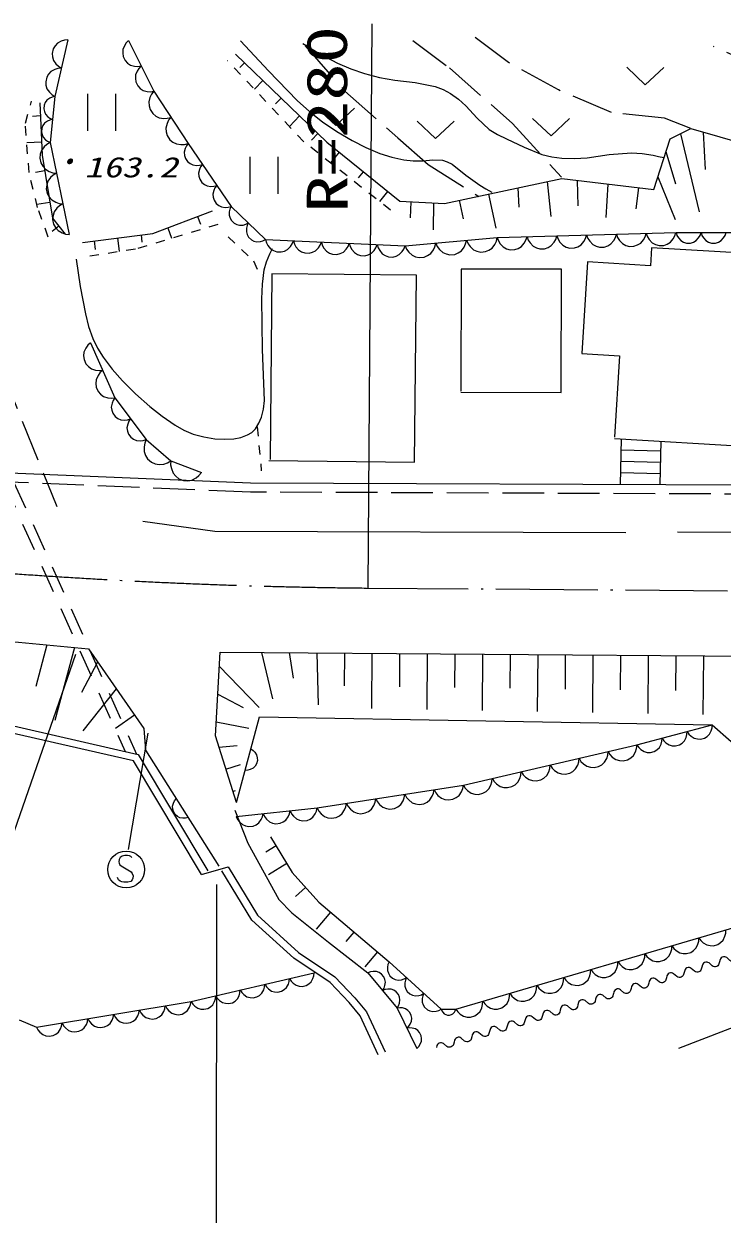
# Model space of a CAD drawing. Units: millimetres, scale not verified. Extents: x 40000 to 680000, y 20000 to 380000.
# Drawn here: x 112976 to 150700, y 245991 to 310316 of the extents above; entities that cross this region are included whole.
import ezdxf
from ezdxf.enums import TextEntityAlignment as Align

# ---------------------------------------------------------------- set-up
doc = ezdxf.new("R2010")
doc.units = ezdxf.units.MM
doc.header["$LTSCALE"] = 1000
for name, pattern in [('USER1', [3, 2.25, -0.75]), ('USER2', [1, 0.5, -0.5]), ('USER3', [7.000001, 5.508197, -0.688525, 0.114754, -0.688525]), ('USER4', [2.5, 1.5, -1])]:
    doc.linetypes.add(name, pattern=pattern)
for name, color, linetype, lineweight in [('S-BGD', 1, 'Continuous', 13), ('S-BGD-HTXT', 6, 'Continuous', 13), ('S-BMK', 3, 'USER3', 13)]:
    doc.layers.add(name, color=color, linetype=linetype, lineweight=lineweight)
doc.styles.add('ＭＳ ゴシック', font='')
doc.styles.get('ＭＳ ゴシック').set_extended_font_data('MS Gothic')

# ---------------------------------------------------------------- blocks, each defined once
blk = doc.blocks.new('BUHIN16')
at = {"layer": 'S-BGD'}
blk.add_lwpolyline([(-486, 113), (-403, 196), (-354, 231), (-295, 253), (-228, 256), (-167, 241), (-115, 211), (-69, 167), (-38, 111), (38, -111), (72, -163), (106, -204), (165, -238), (233, -254), (298, -251), (355, -226), (403, -196), (486, -113)], dxfattribs=at)
blk = doc.blocks.new('BUHIN68')
at = {"layer": 'S-BGD'}
blk.add_lwpolyline([(-87, -812), (106, -771), (275, -690), (470, -551), (587, -383), (668, -199), (695, 53), (655, 250), (577, 439), (415, 616), (267, 727), (87, 812)], dxfattribs=at)
blk = doc.blocks.new('BUHIN69')
at = {"layer": 'S-BGD'}
blk.add_lwpolyline([(87, -697), (241, -625), (366, -524), (503, -369), (567, -205), (599, -35), (572, 181), (499, 338), (397, 481), (226, 598), (80, 661), (-87, 697)], dxfattribs=at)
blk = doc.blocks.new('BUHIN72')
at = {"layer": 'S-BGD'}
blk.add_lwpolyline([(-537, -575), (-364, -655), (-188, -691), (43, -697), (230, -635), (400, -540), (566, -362), (649, -186), (698, 4), (677, 235), (626, 405), (537, 575)], dxfattribs=at)
blk = doc.blocks.new('BUHIN73')
at = {"layer": 'S-BGD'}
blk.add_lwpolyline([(-366, -507), (-222, -553), (-79, -563), (104, -545), (245, -477), (369, -386), (482, -229), (530, -82), (550, 73), (510, 252), (453, 382), (366, 507)], dxfattribs=at)
blk = doc.blocks.new('BUHIN74')
at = {"layer": 'S-BGD'}
blk.add_lwpolyline([(-266, -804), (-61, -805), (127, -760), (356, -662), (511, -517), (634, -348), (716, -99), (719, 110), (681, 319), (556, 534), (430, 678), (266, 804)], dxfattribs=at)
blk = doc.blocks.new('BUHIN75')
at = {"layer": 'S-BGD'}
blk.add_lwpolyline([(-47, -763), (132, -717), (286, -634), (463, -496), (565, -334), (634, -158), (648, 79), (602, 262), (521, 435), (362, 594), (219, 691), (47, 763)], dxfattribs=at)
blk = doc.blocks.new('BUHIN76')
at = {"layer": 'S-BGD'}
blk.add_lwpolyline([(50, -843), (240, -769), (399, -658), (574, -482), (665, -291), (716, -89), (701, 173), (626, 367), (513, 547), (318, 700), (148, 787), (-50, 843)], dxfattribs=at)
blk = doc.blocks.new('BUHIN77')
at = {"layer": 'S-BGD'}
blk.add_lwpolyline([(51, -684), (204, -621), (331, -529), (472, -385), (543, -228), (582, -64), (567, 149), (504, 305), (410, 450), (250, 572), (111, 641), (-51, 684)], dxfattribs=at)
blk = doc.blocks.new('BUHIN78')
at = {"layer": 'S-BGD'}
blk.add_lwpolyline([(180, -619), (309, -531), (408, -422), (509, -262), (544, -104), (548, 55), (492, 247), (404, 379), (290, 494), (118, 575), (-23, 611), (-180, 619)], dxfattribs=at)
blk = doc.blocks.new('BUHIN79')
at = {"layer": 'S-BGD'}
blk.add_lwpolyline([(636, -407), (682, -230), (685, -57), (650, 162), (559, 328), (440, 471), (243, 597), (63, 645), (-125, 658), (-339, 598), (-491, 521), (-636, 407)], dxfattribs=at)
blk = doc.blocks.new('BUHIN80')
at = {"layer": 'S-BGD'}
blk.add_lwpolyline([(755, -350), (779, -150), (757, 39), (686, 274), (562, 441), (411, 580), (177, 689), (-27, 714), (-235, 701), (-459, 603), (-614, 496), (-755, 350)], dxfattribs=at)
blk = doc.blocks.new('BUHIN81')
at = {"layer": 'S-BGD'}
blk.add_lwpolyline([(708, -383), (743, -191), (733, -7), (679, 223), (569, 393), (431, 536), (212, 654), (16, 691), (-185, 690), (-408, 609), (-564, 515), (-708, 383)], dxfattribs=at)
blk = doc.blocks.new('BUHIN82')
at = {"layer": 'S-BGD'}
blk.add_lwpolyline([(585, -339), (619, -179), (615, -24), (575, 170), (487, 315), (375, 439), (194, 544), (31, 579), (-138, 584), (-327, 521), (-460, 446), (-585, 339)], dxfattribs=at)
blk = doc.blocks.new('BUHIN230')
at = {"layer": 'S-BGD'}
blk.add_lwpolyline([(670, -298), (688, -122), (666, 45), (601, 250), (489, 396), (354, 517), (147, 609), (-33, 629), (-216, 614), (-413, 525), (-548, 428), (-670, 298)], dxfattribs=at)
blk = doc.blocks.new('BUHIN231')
at = {"layer": 'S-BGD'}
blk.add_lwpolyline([(745, -288), (756, -95), (722, 85), (640, 305), (511, 458), (357, 581), (126, 671), (-71, 682), (-269, 656), (-478, 548), (-620, 436), (-745, 288)], dxfattribs=at)
blk = doc.blocks.new('BUHIN232')
at = {"layer": 'S-BGD'}
blk.add_lwpolyline([(767, -234), (764, -40), (717, 138), (619, 352), (478, 496), (316, 608), (78, 681), (-120, 678), (-317, 638), (-518, 515), (-652, 392), (-767, 234)], dxfattribs=at)
blk = doc.blocks.new('BUHIN233')
at = {"layer": 'S-BGD'}
blk.add_lwpolyline([(677, -182), (668, -12), (622, 141), (530, 326), (403, 447), (258, 541), (48, 597), (-125, 589), (-296, 548), (-468, 434), (-581, 323), (-677, 182)], dxfattribs=at)
blk = doc.blocks.new('BUHIN234')
at = {"layer": 'S-BGD'}
blk.add_lwpolyline([(194, -604), (318, -514), (412, -404), (507, -243), (537, -87), (537, 69), (477, 256), (386, 383), (271, 493), (101, 568), (-39, 600), (-194, 604)], dxfattribs=at)
blk = doc.blocks.new('BUHIN236')
at = {"layer": 'S-BGD'}
blk.add_lwpolyline([(739, -179), (725, 4), (671, 170), (566, 367), (425, 495), (265, 593), (36, 648), (-151, 635), (-335, 586), (-519, 458), (-639, 335), (-739, 179)], dxfattribs=at)
blk = doc.blocks.new('BUHIN237')
at = {"layer": 'S-BGD'}
blk.add_lwpolyline([(661, -248), (669, -77), (638, 82), (563, 275), (448, 409), (311, 517), (106, 594), (-68, 603), (-244, 578), (-427, 481), (-551, 380), (-661, 248)], dxfattribs=at)
blk = doc.blocks.new('BUHIN238')
at = {"layer": 'S-BGD'}
blk.add_lwpolyline([(653, -198), (649, -33), (610, 118), (526, 300), (406, 422), (267, 518), (65, 579), (-103, 577), (-271, 542), (-441, 437), (-555, 332), (-653, 198)], dxfattribs=at)
blk = doc.blocks.new('BUHIN239')
at = {"layer": 'S-BGD'}
blk.add_lwpolyline([(-104, 609), (-237, 540), (-343, 446), (-457, 304), (-507, 158), (-528, 7), (-496, -182), (-425, -317), (-329, -439), (-175, -535), (-44, -585), (104, -609)], dxfattribs=at)
blk = doc.blocks.new('BUHIN240')
at = {"layer": 'S-BGD'}
blk.add_lwpolyline([(42, 605), (-100, 569), (-223, 505), (-365, 396), (-446, 268), (-501, 129), (-514, -59), (-479, -204), (-416, -342), (-291, -469), (-178, -547), (-42, -605)], dxfattribs=at)
blk = doc.blocks.new('BUHIN258')
at = {"layer": 'S-BGD'}
blk.add_lwpolyline([(-592, -403), (-574, -482), (-527, -550), (-446, -620), (-312, -698), (-182, -733), (-49, -723), (62, -660), (124, -563), (158, -496), (173, -389), (140, -307), (-173, 239), (-180, 347), (-152, 475), (-83, 574), (-5, 639), (100, 682), (257, 643), (456, 527), (535, 464), (595, 378), (626, 273), (629, 138)], dxfattribs=at)
blk.add_circle((0, 0), 995, dxfattribs=at)
blk = doc.blocks.new('BUHIN260')
at = {"layer": 'S-BGD'}
for p, q in [((-160, 1249), (-1163, -482)), ((165, -1251), (1168, 479))]:
    blk.add_line(p, q, dxfattribs=at)
blk = doc.blocks.new('BUHIN262')
at = {"layer": 'S-BGD'}
blk.add_lwpolyline([(627, -912), (236, 407), (-1103, 91)], dxfattribs=at)

msp = doc.modelspace()

# ---------------------------------------------------------------- linework, layer by layer
at = {"layer": 'S-BGD'}
for p, q in [((115361, 309455), (114651, 306390)), ((118634, 309408), (119997, 306671)), ((124403, 308679), (129351, 303913)), ((124897, 308202), (124654, 307949)), ((125887, 307249), (125434, 306778)), ((114651, 306390), (114398, 303904)), ((119997, 306671), (121857, 303849)), ((126877, 306296), (126577, 305984)), ((113842, 306042), (113970, 303218)), ((113874, 305336), (113446, 305316)), ((127867, 305343), (127319, 304775)), ((128857, 304390), (128514, 304034)), ((147884, 304100), (149011, 304652)), ((148447, 304376), (149449, 300156)), ((149011, 304652), (155581, 302772)), ((149668, 304464), (149773, 302440)), ((113938, 303924), (113140, 303888)), ((114398, 303904), (115425, 298929)), ((121857, 303849), (124172, 300447)), ((129351, 303913), (133280, 300728)), ((147002, 301354), (147884, 304100)), ((113970, 303218), (114520, 299817)), ((130006, 303383), (129539, 302807)), ((147663, 303414), (148172, 301666)), ((114108, 302368), (113605, 302287)), ((131316, 302321), (131044, 301985)), ((135704, 300610), (142041, 301954)), ((141249, 301786), (141445, 299895)), ((142041, 301954), (147002, 301354)), ((142868, 301854), (142908, 300487)), ((147222, 302041), (148169, 299747)), ((132626, 301259), (132186, 300717)), ((138081, 301114), (138472, 299268)), ((139665, 301450), (139709, 300401)), ((144521, 301654), (144416, 299845)), ((146175, 301454), (146038, 300322)), ((114383, 300667), (113682, 300554)), ((124172, 300447), (126034, 298662)), ((133280, 300728), (135704, 300610)), ((133886, 300699), (133845, 299839)), ((135098, 300640), (135091, 299175)), ((136496, 300778), (136709, 299776)), ((114520, 299817), (115208, 298948)), ((119942, 298985), (123168, 300202)), ((122361, 299898), (122515, 299490)), ((114864, 299383), (114500, 299094)), ((120749, 299289), (120962, 298724)), ((116140, 298502), (119942, 298985)), ((116774, 298583), (116833, 298118)), ((118041, 298744), (118135, 298006)), ((119309, 298904), (119358, 298515)), ((126034, 298662), (133576, 298317)), ((133576, 298317), (138550, 298765)), ((138550, 298765), (148206, 299038)), ((148206, 299038), (154964, 299027)), ((146882, 298215), (146824, 297245)), ((160220, 297411), (146882, 298215)), ((143417, 297451), (143119, 292502)), ((146824, 297245), (143417, 297451)), ((126378, 296806), (126275, 286779)), ((134190, 296726), (126378, 296806)), ((134086, 286629), (134190, 296726)), ((136595, 297064), (136583, 290470)), ((142020, 297054), (136595, 297064)), ((142009, 290392), (142020, 297054)), ((116576, 293083), (117897, 290097)), ((143119, 292502), (145154, 292380)), ((145154, 292380), (144890, 287984)), ((136583, 290402), (142009, 290392)), ((117897, 290097), (119592, 287857)), ((119592, 287857), (120916, 286694)), ((144889, 287915), (158812, 287076)), ((145246, 287893), (145191, 285428)), ((147389, 287764), (147337, 285419)), ((147377, 287226), (145232, 287273)), ((120916, 286694), (122573, 286069)), ((126206, 286711), (134086, 286629)), ((147363, 286611), (145219, 286658)), ((111794, 286063), (125220, 285509)), ((147350, 285995), (145205, 286043)), ((125220, 285509), (198080, 285214)), ((119407, 283441), (123299, 282902)), ((123299, 282902), (145494, 282830)), ((148279, 282859), (192270, 282756)), ((91051, 278966), (116466, 276537)), ((114224, 276751), (113629, 274503)), ((115719, 276609), (114658, 272675)), ((116466, 276537), (119457, 272239)), ((123323, 271837), (123580, 276363)), ((123580, 276363), (183245, 275916)), ((125817, 276346), (126411, 273846)), ((127309, 276335), (127524, 274956)), ((128801, 276324), (128871, 273524)), ((130292, 276313), (130279, 274533)), ((131784, 276302), (131762, 273319)), ((133275, 276290), (133262, 274491)), ((134767, 276279), (134745, 273265)), ((136259, 276268), (136245, 274450)), ((137750, 276257), (137727, 273210)), ((139242, 276246), (139228, 274408)), ((140734, 276235), (140710, 273155)), ((142225, 276223), (142211, 274366)), ((143717, 276212), (143693, 273100)), ((145208, 276201), (145194, 274324)), ((146700, 276190), (146676, 273046)), ((148192, 276179), (148177, 274282)), ((149683, 276168), (149659, 272991)), ((116965, 275821), (116090, 274181)), ((123537, 275609), (125695, 273371)), ((104572, 274163), (119148, 270837)), ((117962, 274388), (116166, 272117)), ((123451, 274100), (124822, 273372)), ((118893, 270485), (104496, 273770)), ((118959, 272955), (117936, 272243)), ((124457, 268235), (125713, 272871)), ((125713, 272871), (150163, 272439)), ((119457, 272239), (119553, 271070)), ((123366, 272591), (125138, 272260)), ((146099, 271352), (150163, 272439)), ((150163, 272439), (151190, 271542)), ((119668, 271977), (118622, 265706)), ((124457, 268235), (123323, 271837)), ((119148, 270837), (122920, 264544)), ((119553, 271070), (123513, 264795)), ((123512, 271236), (124501, 271309)), ((136721, 269181), (146099, 271352)), ((122577, 264338), (118893, 270485)), ((123890, 270036), (124681, 270285)), ((124268, 268835), (124415, 268881)), ((128829, 267945), (136721, 269181)), ((136310, 257073), (175702, 268645)), ((124377, 267830), (125086, 266048)), ((124453, 267483), (128829, 267945)), ((126308, 266378), (127480, 264451)), ((125086, 266048), (126743, 262998)), ((126601, 265896), (126049, 265560)), ((125292, 261888), (123666, 264553)), ((124007, 264762), (125603, 262145)), ((127187, 264933), (126197, 264330)), ((127480, 264451), (128904, 262845)), ((128192, 263648), (127648, 263166)), ((126743, 262998), (127454, 262284)), ((128904, 262845), (132712, 259630)), ((127570, 259819), (125292, 261888)), ((125603, 262145), (127817, 260135)), ((127454, 262284), (129430, 260698)), ((129538, 262309), (128765, 261393)), ((148352, 254966), (166166, 261851)), ((130808, 261237), (130373, 260722)), ((129430, 260698), (131564, 259033)), ((127817, 260135), (129784, 258819)), ((132077, 260166), (131401, 259365)), ((129524, 258512), (127570, 259819)), ((132712, 259630), (135528, 257075)), ((122015, 257488), (128657, 259039)), ((129784, 258819), (130853, 257690)), ((131564, 259033), (133143, 257130)), ((130555, 257423), (129524, 258512)), ((113653, 256097), (122015, 257488)), ((131151, 256716), (130555, 257423)), ((130853, 257690), (131492, 256932)), ((132126, 254595), (131151, 256716)), ((131492, 256932), (132489, 254762)), ((133143, 257130), (134208, 254952)), ((135528, 257075), (136310, 257073))]:
    msp.add_line(p, q, dxfattribs=at)
at = {"layer": 'S-BGD', "linetype": 'USER1'}
for p, q in [((133987, 309410), (135964, 307932)), ((139159, 308222), (137014, 309826)), ((153015, 307861), (150238, 309087)), ((141852, 306743), (139159, 308222)), ((135964, 307932), (139370, 304936)), ((130318, 306678), (133177, 304146)), ((144714, 305516), (141852, 306743)), ((139370, 304936), (142019, 302025)), ((147578, 305217), (144714, 305516)), ((149011, 304652), (147578, 305217)), ((133177, 304146), (134818, 302712)), ((134818, 302712), (137552, 300980)), ((111770, 291621), (114751, 284224)), ((125218, 285009), (111341, 285581)), ((198078, 284714), (125218, 285009)), ((107217, 258882), (113653, 256097))]:
    msp.add_line(p, q, dxfattribs=at)
at = {"layer": 'S-BGD', "linetype": 'USER2'}
for p, q in [((128107, 303938), (123980, 308324)), ((113062, 304954), (113397, 306131)), ((113257, 302286), (113062, 304954)), ((132791, 300240), (128107, 303938)), ((113721, 300396), (113257, 302286)), ((114296, 298794), (113721, 300396)), ((123455, 299468), (119007, 298142)), ((124015, 298807), (125381, 297511)), ((119007, 298142), (116050, 297680)), ((125381, 297511), (125749, 296660)), ((125587, 288530), (125805, 286164))]:
    msp.add_line(p, q, dxfattribs=at)
at = {"layer": 'S-BGD', "linetype": 'USER4'}
for p, q in [((111887, 285559), (118449, 270996)), ((112446, 285536), (119061, 270857))]:
    msp.add_line(p, q, dxfattribs=at)
at = {"layer": 'S-BGD'}
for points in [[(124688, 309403), (126188, 307773), (127738, 306178), (128405, 305573), (129109, 305016), (129887, 304493), (130709, 304014), (131450, 303630), (132213, 303302), (132850, 303101), (133501, 302958), (134009, 302905), (134539, 302911), (135074, 302958), (135586, 302942), (135850, 302865), (136106, 302727), (136849, 302134), (137612, 301602), (137931, 301405), (138251, 301213)], [(128056, 309244), (128970, 308689), (129922, 308181), (130639, 307874), (131378, 307624), (132189, 307422), (133012, 307279), (134115, 307136), (135202, 306934), (135628, 306772), (136033, 306552), (136460, 306246), (136858, 305884), (137468, 305224), (138115, 304611), (138565, 304328), (139052, 304093), (139999, 303645), (140965, 303255), (141493, 303127), (142045, 303056), (142716, 303038), (143401, 303081), (144600, 303245), (145796, 303349), (146386, 303310), (146974, 303210), (147259, 303150), (147543, 303085)], [(115808, 297601), (116024, 296123), (116301, 294639), (116470, 293968), (116698, 293310), (116950, 292794), (117256, 292304), (117754, 291649), (118304, 291025), (119015, 290314), (119775, 289639), (120442, 289108), (121151, 288620), (121620, 288358), (122122, 288147), (122696, 287994), (123300, 287896), (123808, 287865), (124328, 287895), (124706, 287969), (125064, 288100), (125290, 288240), (125486, 288436), (125675, 288734), (125811, 289060), (125920, 289495), (125972, 289952), (125873, 292718), (125835, 295450), (125864, 296243), (125953, 297030), (126078, 297458), (126265, 297878), (126337, 298022), (126416, 298174)], [(119592, 287857), (119508, 287661), (119474, 287462), (119475, 287203), (119551, 286996), (119663, 286809), (119868, 286629), (120068, 286542), (120283, 286494), (120540, 286526), (120730, 286588), (120916, 286694)], [(120916, 286694), (120907, 286480), (120945, 286281), (121038, 286038), (121183, 285870), (121354, 285734), (121611, 285638), (121829, 285626), (122048, 285657), (122279, 285778), (122435, 285904), (122573, 286069)], [(125242, 271132), (125362, 271050), (125456, 270950), (125554, 270805), (125589, 270659), (125593, 270512), (125544, 270332), (125467, 270207), (125363, 270099), (125205, 270020), (125073, 269981), (124928, 269974)], [(121853, 267425), (121711, 267392), (121573, 267390), (121401, 267416), (121269, 267490), (121159, 267586), (121059, 267744), (121020, 267885), (121010, 268035), (121059, 268205), (121120, 268328), (121212, 268440)], [(135528, 257075), (135558, 256985), (135604, 256908), (135680, 256822), (135766, 256775), (135858, 256746), (135979, 256746), (136071, 256775), (136157, 256822), (136233, 256907), (136278, 256983), (136310, 257073)]]:
    msp.add_lwpolyline(points, dxfattribs=at)
at = {"layer": 'S-BGD-HTXT'}
for p, q in [((131580, 279827), (131802, 310316)), ((115763, 276244), (103544, 241019)), ((122577, 264338), (124007, 264762)), ((123392, 263799), (123338, 232235))]:
    msp.add_line(p, q, dxfattribs=at)
at = {"layer": 'S-BGD-HTXT', "linetype": 'USER1'}
msp.add_line((128174, 309125), (130318, 306678), dxfattribs=at)
at = {"layer": 'S-BMK'}
msp.add_line((131480, 279827), (168193, 279553), dxfattribs=at)
msp.add_arc((134431, 585958), 306145, 257.93457, 269.44774, dxfattribs=at)

# ---------------------------------------------------------------- block references
at = {"rotation": 210}
for name, p in [('BUHIN72', (115183, 308689)), ('BUHIN75', (118975, 308724)), ('BUHIN262', (146544, 307488)), ('BUHIN72', (114828, 307156)), ('BUHIN75', (119657, 307355)), ('BUHIN260', (117181, 305536)), ('BUHIN73', (114588, 305768)), ('BUHIN76', (120462, 305965)), ('BUHIN262', (129830, 305283)), ('BUHIN262', (135219, 304581)), ('BUHIN262', (141457, 304724)), ('BUHIN73', (114461, 304525)), ('BUHIN76', (121392, 304555)), ('BUHIN74', (114569, 303074)), ('BUHIN77', (122243, 303282)), ('BUHIN260', (125954, 302132)), ('BUHIN77', (123015, 302148)), ('BUHIN74', (114912, 301416)), ('BUHIN77', (123786, 301014)), ('BUHIN74', (115254, 299758)), ('BUHIN78', (124638, 300001)), ('BUHIN78', (125569, 299108)), ('BUHIN79', (126788, 298627)), ('BUHIN79', (128297, 298559)), ('BUHIN79', (129805, 298490)), ('BUHIN80', (136063, 298541)), ('BUHIN80', (137721, 298690)), ('BUHIN81', (139354, 298788)), ('BUHIN81', (140964, 298833)), ('BUHIN81', (142573, 298879)), ('BUHIN81', (144183, 298924)), ('BUHIN81', (145792, 298970)), ('BUHIN81', (147401, 299015)), ('BUHIN82', (148882, 299037)), ('BUHIN82', (150234, 299035)), ('BUHIN79', (131313, 298421)), ('BUHIN79', (132822, 298352)), ('BUHIN80', (134405, 298392)), ('BUHIN68', (116906, 292337)), ('BUHIN68', (117567, 290844)), ('BUHIN69', (118321, 289537)), ('BUHIN69', (119168, 288417)), ('BUHIN233', (149486, 272258)), ('BUHIN233', (148131, 271896)), ('BUHIN232', (145318, 271171)), ('BUHIN233', (146776, 271533)), ('BUHIN232', (142192, 270448)), ('BUHIN232', (143755, 270809)), ('BUHIN232', (139066, 269724)), ('BUHIN232', (140629, 270086)), ('BUHIN231', (135932, 269057)), ('BUHIN232', (137503, 269362)), ('BUHIN231', (131197, 268315)), ('BUHIN231', (132775, 268563)), ('BUHIN231', (134353, 268810)), ('BUHIN230', (126641, 267714)), ('BUHIN230', (128100, 267868)), ('BUHIN231', (129618, 268068)), ('BUHIN230', (125183, 267560)), ('BUHIN258', (118505, 264613)), ('BUHIN236', (148711, 260716)), ('BUHIN236', (150170, 261145)), ('BUHIN236', (147252, 260288)), ('BUHIN236', (144334, 259430)), ('BUHIN236', (145793, 259859)), ('BUHIN16', (150077, 259489)), ('BUHIN16', (151033, 259779)), ('BUHIN238', (127993, 258884)), ('BUHIN239', (131958, 258557)), ('BUHIN234', (133181, 259204)), ('BUHIN236', (142875, 259002)), ('BUHIN16', (148165, 258908)), ('BUHIN16', (149121, 259198)), ('BUHIN238', (125336, 258264)), ('BUHIN238', (126665, 258574)), ('BUHIN234', (134120, 258352)), ('BUHIN236', (139957, 258145)), ('BUHIN236', (141416, 258573)), ('BUHIN16', (146254, 258328)), ('BUHIN16', (147209, 258618)), ('BUHIN238', (122679, 257643)), ('BUHIN238', (124007, 257954)), ('BUHIN239', (132748, 257606)), ('BUHIN234', (135059, 257500)), ('BUHIN236', (138498, 257716)), ('BUHIN16', (144342, 257747)), ('BUHIN16', (145298, 258038)), ('BUHIN237', (118531, 256908)), ('BUHIN237', (119924, 257140)), ('BUHIN237', (121318, 257372)), ('BUHIN240', (133409, 256586)), ('BUHIN236', (137039, 257287)), ('BUHIN16', (141475, 256877)), ('BUHIN16', (142430, 257167)), ('BUHIN16', (143386, 257457)), ('BUHIN237', (114350, 256213)), ('BUHIN237', (115744, 256444)), ('BUHIN237', (117137, 256676)), ('BUHIN16', (139563, 256296)), ('BUHIN16', (140519, 256586)), ('BUHIN240', (133942, 255497)), ('BUHIN16', (137651, 255716)), ('BUHIN16', (138607, 256006)), ('BUHIN16', (135740, 255135)), ('BUHIN16', (136696, 255425))]:
    msp.add_blockref(name, p, dxfattribs=at)

# ---------------------------------------------------------------- texts
at = {"layer": 'S-BGD', "style": 'ＭＳ ゴシック', "oblique": 15}
msp.add_text('・', height=1100, rotation=359.9, dxfattribs=at).set_placement((114572, 301985), align=Align.BOTTOM_LEFT)
at = {"layer": 'S-BGD', "style": 'ＭＳ ゴシック', "oblique": 15, "width": 1.35}
msp.add_text('163.2', height=1100, rotation=359.9, dxfattribs=at).set_placement((116249, 301692), align=Align.BOTTOM_LEFT)
at = {"layer": 'S-BGD-HTXT', "style": 'ＭＳ ゴシック', "width": 1.35}
msp.add_text('R=280', height=2199, rotation=90.2, dxfattribs=at).set_placement((131124, 300104), align=Align.BOTTOM_LEFT)

doc.saveas('drawing.dxf')
